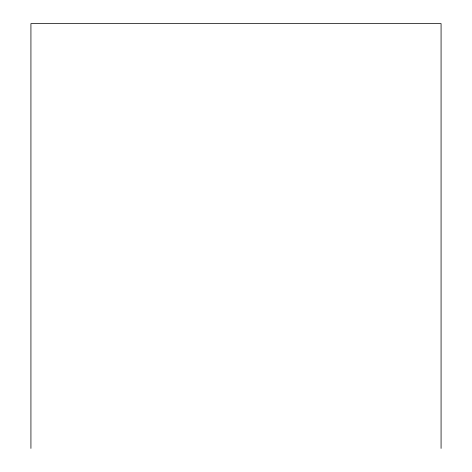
<?xml version="1.0" encoding="UTF-8"?>
<svg xmlns="http://www.w3.org/2000/svg" width="472" height="472" viewBox="0 0 472 472"><rect width="100%" height="100%" fill="white"/><g stroke="black" fill="none" stroke-linecap="round" stroke-linejoin="round"><path stroke-width="0.71" d="M441.072 448.4L441.072 23.6L30.928 23.6L30.928 448.4"/></g></svg>
